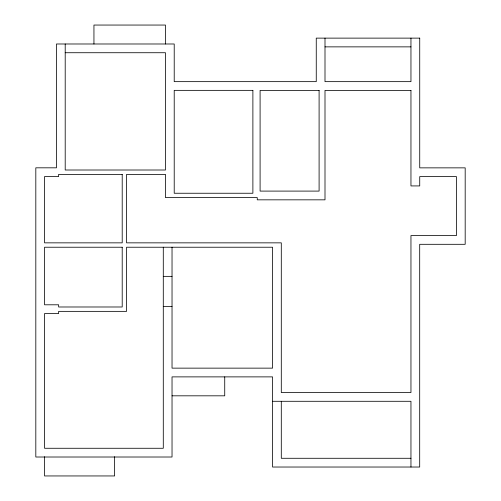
<?xml version="1.0" encoding="UTF-8"?>
<svg xmlns="http://www.w3.org/2000/svg" width="501" height="501" viewBox="0 0 501 501"><rect width="100%" height="100%" fill="white"/><g stroke="black" fill="none" stroke-linecap="round" stroke-linejoin="round"><path stroke-width="0.75" d="M324.999 46.869L410.958 46.869M65.205 52.73L165.474 52.73L165.474 170.008L65.205 170.008L65.205 43.988M163.288 276.358L172.031 276.358M163.288 306.468L172.031 306.468M172.031 395.821L224.73 395.821L224.73 376.884M272.55 401.288L410.958 401.288L410.958 467.026M410.958 458.283L281.293 458.283L281.293 401.288M410.958 38.126L410.958 81.65L324.999 81.65L324.999 38.126M172.031 247.225L172.031 368.141L272.55 368.141L272.55 247.225L126.578 247.225L126.578 311.359L58.648 311.359L58.648 313.545L44.551 313.545L44.551 448.27L163.288 448.27L163.288 247.225M165.474 43.988L165.474 25.05L93.944 25.05L93.944 43.988M114.629 456.73L114.629 475.95L44.551 475.95L44.551 456.73M419.732 38.126L316.256 38.126L316.256 81.65L174.216 81.65L174.216 43.988L56.463 43.988L56.463 167.822L35.815 167.822L35.815 457.012L172.031 457.012L172.031 376.884L272.55 376.884L272.55 467.026L419.694 467.026L419.694 244.306L465.185 244.306L465.185 167.86L419.732 167.86L419.732 38.126M252.886 90.355L174.216 90.355L174.216 193.248L252.886 193.248L252.886 90.355M319.099 90.393L260.094 90.393L260.094 191.094L319.099 191.094L319.099 90.393M410.958 90.393L324.999 90.393L324.999 199.836L257.257 199.836L257.257 197.613L165.474 197.613L165.474 174.379L126.578 174.379L126.578 242.853L281.293 242.853L281.293 392.546L410.958 392.546L410.958 235.57L456.449 235.57L456.449 176.602L419.732 176.602L419.732 185.927L410.958 185.927L410.958 90.393M122.206 174.379L58.648 174.379L58.648 176.565L44.551 176.565L44.551 242.853L122.206 242.853L122.206 174.379M122.206 247.225L44.551 247.225L44.551 304.802L58.648 304.802L58.648 306.988L122.206 306.988L122.206 247.225"/></g></svg>
